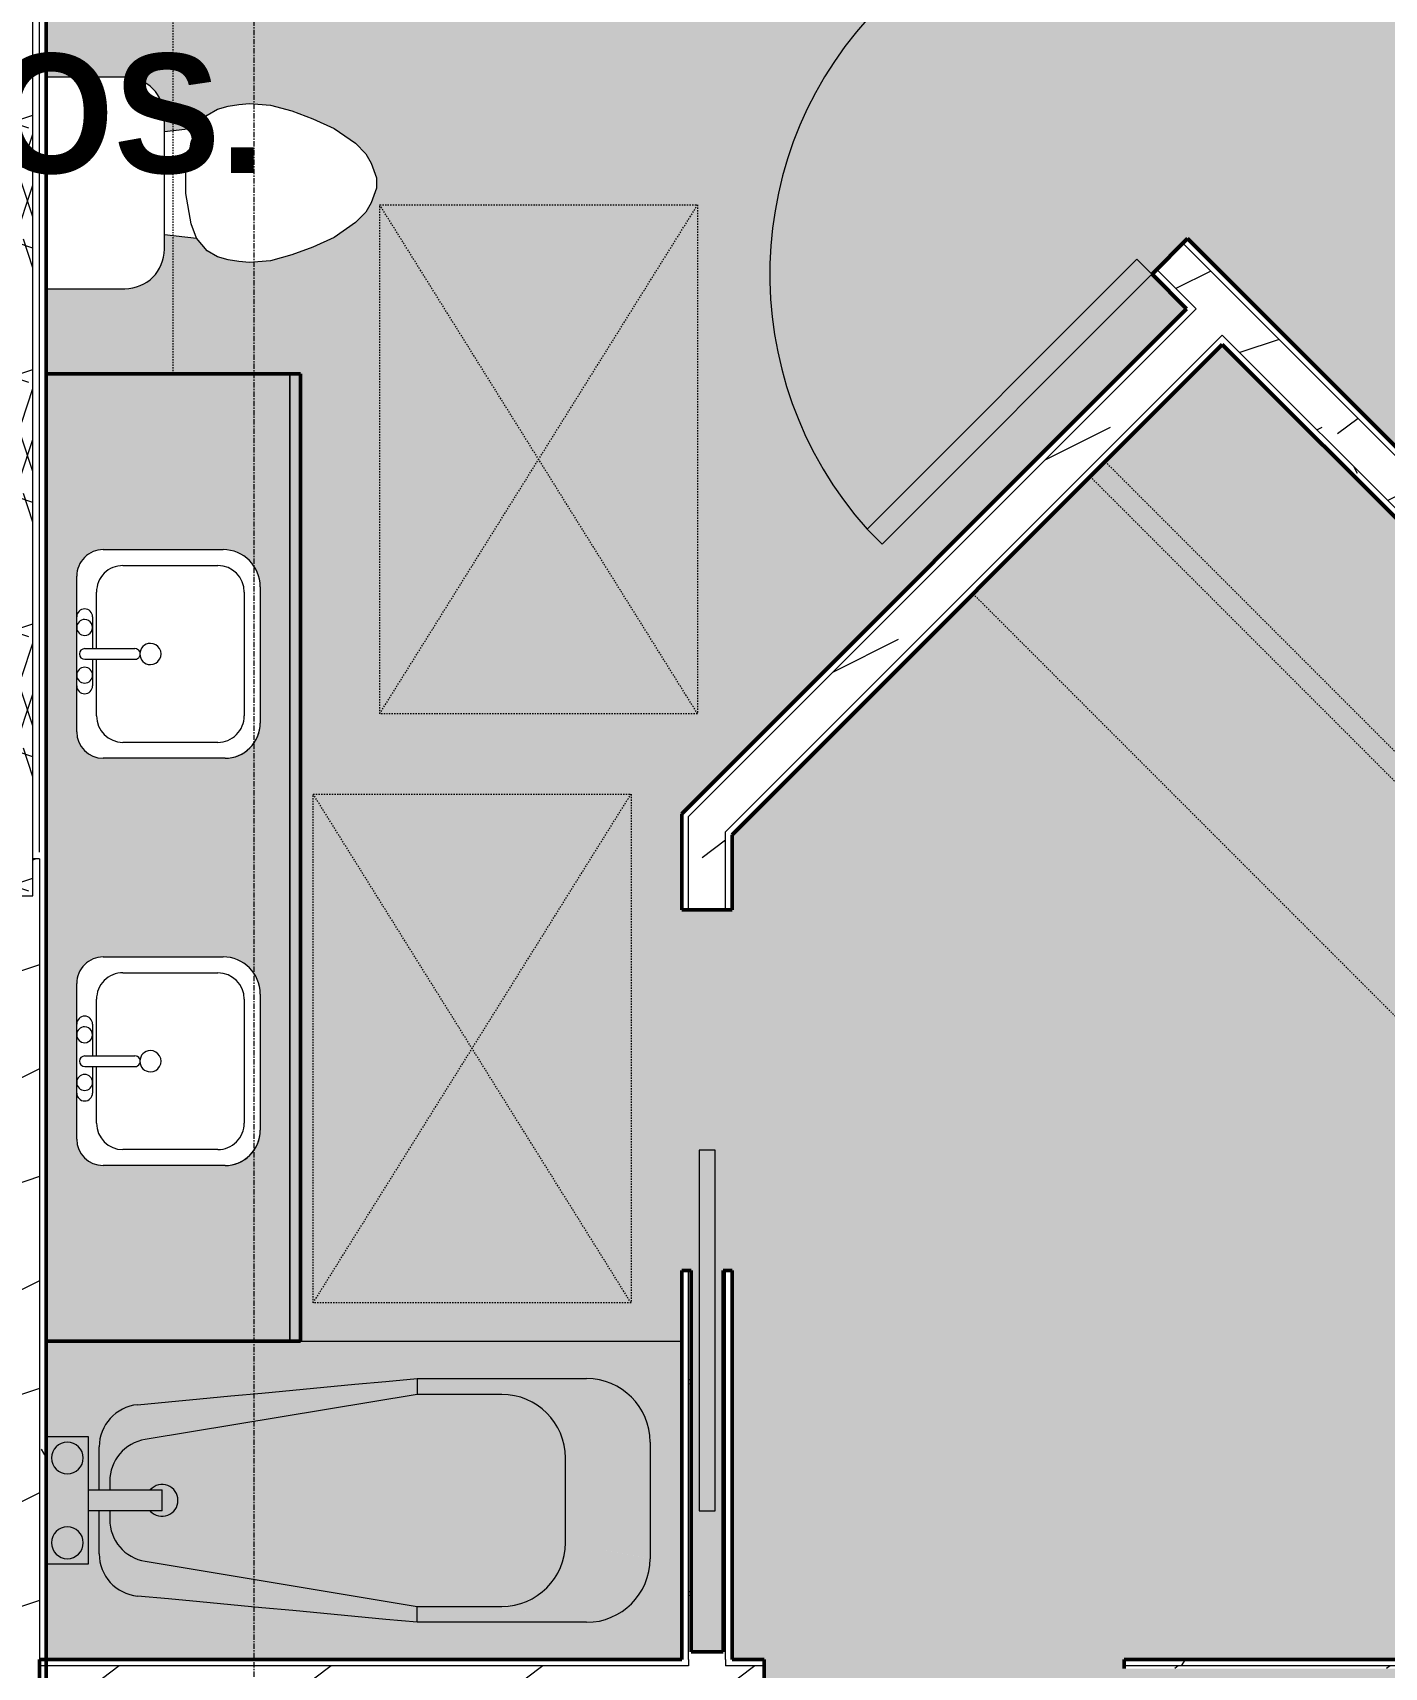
# Model space of a CAD drawing. Header units: inches. Extents: x -4294 to -464, y 9706 to 12475.
# Drawn here: x -2521.2 to -2393.7, y 10173.1 to 10327.3 of the extents above; entities that cross this region are included whole.
import ezdxf

# ---------------------------------------------------------------- set-up
doc = ezdxf.new("R2010")
doc.units = ezdxf.units.IN
doc.header["$MEASUREMENT"] = 0
doc.linetypes.add('Dash', pattern=[0.25, 0.125, -0.125])
doc.linetypes.add('Grid Line 1_2_', pattern=[0.875, 0.5, -0.125, 0.125, -0.125])
for name, color, linetype, lineweight in [('0-1', 7, 'Continuous', 5), ('0-2', 7, 'Continuous', 9), ('A-AREA-IDEN', 2, 'Continuous', 9), ('A-AREA-PATT-4', 141, 'Continuous', 9), ('A-DOOR-1', 7, 'Continuous', 9), ('A-DOOR-2', 170, 'Continuous', 20), ('A-GENM-HDLN-1', 7, 'Dash', 9), ('A-WALL', 113, 'Continuous', 13), ('A-WALL-12', 113, 'Continuous', 50), ('A-WALL-4', 250, 'Continuous', 50), ('A-WALL-5', 130, 'Continuous', 13), ('A-WALL-PATT-1', 7, 'Continuous', 9), ('A-WALL-PATT-2', 8, 'Continuous', 9), ('A-WALL-PATT-5', 111, 'Continuous', 9), ('I-WALL-2', 2, 'Continuous', 50), ('P-SANR-FIXT-1', 53, 'Continuous', 9), ('P-SANR-FIXT-2', 7, 'Continuous', 9), ('Q-CASE-1', 53, 'Continuous', 9), ('Q-CASE-2', 250, 'Continuous', 50), ('Q-CASE-3', 7, 'Continuous', 9), ('Q-CASE-HDLN-1', 7, 'Dash', 9), ('S-GRID-1', 1, 'Grid Line 1_2_', 9)]:
    doc.layers.add(name, color=color, linetype=linetype, lineweight=lineweight)
doc.styles.add('Century Gothic_B', font='GOTHICB.TTF', dxfattribs={"height": 11.25})
pattern_1 = [(0, (0, 0), (38.4, 9.6), [1.584, -27.216, 1.584, -27.216, -153.6]), (0, (0, 0), (38.4, 9.6), [-57.6, 1.584, -56.016, 1.584, -27.216, -67.2]), (0, (0, 0), (38.4, 9.6), [-144, 1.584, -17.616, 1.584, -46.416]), (120, (14.4, 4.8), (-27.513844, 28.4553755), [1.584, -27.216, 1.584, -27.216, -153.6]), (120, (14.4, 4.8), (-27.513844, 28.4553755), [-57.6, 1.584, -56.016, 1.584, -27.216, -67.2]), (120, (14.4, 4.8), (-27.513844, 28.4553755), [-144, 1.584, -17.616, 1.584, -46.416]), (240, (19.2, 24), (-10.886156, -38.0553755), [1.584, -27.216, 1.584, -27.216, -153.6]), (240, (19.2, 24), (-10.886156, -38.0553755), [-57.6, 1.584, -56.016, 1.584, -27.216, -67.2]), (240, (19.2, 24), (-10.886156, -38.0553755), [-144, 1.584, -17.616, 1.584, -46.416])]
pattern_2 = [(216.87, (7.997, 19.992), (59.9755286, 39.9843071), [9.996, -89.964]), (206.565, (19.992, 13.994), (-19.991807, -19.992219), [22.352, -22.352]), (198.435, (19.992, 3.998), (-39.983821, -19.991955), [12.644, -50.576])]

# ---------------------------------------------------------------- blocks, each defined once
blk = doc.blocks.new('Pocket_Door_2385 - 34_ x 80_-1722045-FLOOR PLAN - 2ND FLOOR')
at = {"layer": 'A-DOOR-2'}
for p, q in [((-39.67, 0.75), (-39.67, -0.75)), ((-5.67, 0.75), (-39.67, 0.75)), ((-5.67, -0.75), (-5.67, 0.75)), ((-39.67, -0.75), (-5.67, -0.75))]:
    blk.add_line(p, q, dxfattribs=at)
blk = doc.blocks.new('Bath Tub - Maestro - 60_x30_-V45-FLOOR PLAN - 2ND FLOOR')
at = {"layer": 'P-SANR-FIXT-1'}
for points in [[(52.72, 0), (60, 0), (60, 30), (0, 30), (0, 21), (4, 21), (4, 16), (5, 16), (5.05, 20.7), (5.21, 21.33), (5.48, 21.94), (5.83, 22.49), (6.27, 22.97), (6.79, 23.38), (7.36, 23.69), (7.98, 23.91), (8.63, 24.03), (35, 26.5), (51, 26.5), (52.72, 26.23), (54, 25.7), (55.24, 24.74), (56.2, 23.5), (56.8, 22.05), (57, 20.5), (56.95, 8.98), (56.91, 8.46), (56.64, 7.45), (56.2, 6.5), (55.6, 5.64), (54.86, 4.9), (54, 4.3), (53.05, 3.86), (52.04, 3.59), (51, 3.5), (35, 3.5), (7.98, 6.09), (7.36, 6.31), (6.79, 6.62), (6.27, 7.03), (5.83, 7.51), (5.48, 8.06), (5.14, 8.98), (5.05, 9.3), (5, 9.96), (5, 14), (4, 13.96), (4, 9), (0, 8.98), (0, 0), (38.94, 0)], [(9.35, 20.74), (35, 25), (35, 26.5), (8.63, 24.03), (9.17, 21.56)], [(35, 25), (43, 25), (51, 26.5), (35, 26.5), (35, 25.46)], [(49, 19), (57, 20.5), (56.8, 22.05), (56.2, 23.5), (55.24, 24.74), (54, 25.7), (52.55, 26.3), (51, 26.5), (43, 25), (44.55, 24.8), (46, 24.2), (47.24, 23.24), (48.2, 22), (48.8, 20.5), (48.95, 19.36)], [(43, 5), (44.55, 5.2), (46.03, 5.83), (47.28, 6.81), (48.2, 8), (48.8, 9.5), (49, 11), (48.95, 19.36), (48.8, 20.55), (48.16, 22.05), (47.24, 23.24), (46, 24.2), (44.55, 24.8), (43, 25), (34.79, 24.97), (9.06, 20.64), (8.03, 20.28), (6.93, 19.36), (6.24, 18.17), (6, 16.8), (6, 16), (10.94, 16), (10.94, 14), (6, 14), (6, 13.2), (6.24, 11.83), (6.98, 10.59), (8.03, 9.72), (9.35, 9.26), (35, 5), (38.94, 5)], [(6, 16.8), (6.24, 18.17), (6.98, 19.41), (8.03, 20.28), (9.35, 20.74), (8.63, 24.03), (7.98, 23.91), (7.35, 23.69), (6.74, 23.34), (6.27, 22.97), (5.72, 22.32), (5.48, 21.94), (5.21, 21.33), (5.05, 20.7), (5, 20.04), (5.92, 17.06)], [(57, 9.5), (57, 20.5), (49, 19), (49, 11), (56.91, 9.52)], [(9.35, 14), (10.94, 14), (10.94, 16), (4, 16), (4, 14), (7.24, 14)], [(8.63, 5.97), (9.35, 9.26), (8.03, 9.72), (6.95, 10.62), (6.24, 11.83), (6, 13.2), (5, 9.96), (5.14, 8.98), (5.24, 8.6), (5.48, 8.06), (5.87, 7.47), (6.33, 6.98), (6.79, 6.62), (7.36, 6.31), (8, 6.08)], [(51, 3.5), (52.04, 3.59), (53.05, 3.86), (54, 4.3), (54.86, 4.9), (55.72, 5.83), (56.2, 6.5), (56.64, 7.45), (56.93, 8.66), (57, 9.5), (49, 11), (48.8, 9.45), (48.12, 7.9), (47.24, 6.76), (46, 5.8), (44.55, 5.2), (43.07, 4.99), (50.51, 3.59)], [(35, 3.5), (35, 5), (9.35, 9.26), (8.63, 5.97), (32.07, 3.77)], [(47.24, 3.5), (51, 3.5), (43, 5), (35, 5), (35, 3.5), (47, 3.5)]]:
    blk.add_hatch(color=256, dxfattribs=at).paths.add_polyline_path(points, flags=0)
h = blk.add_hatch(color=256, dxfattribs=at)
h.paths.add_polyline_path([(1.61, 9), (4, 9), (4, 21), (0, 21), (0, 9), (0.94, 9)], flags=0)
h.paths.add_polyline_path([(2, 9.5), (1.61, 9.55), (1.25, 9.7), (0.94, 9.94), (0.7, 10.25), (0.55, 10.61), (0.5, 11), (0.55, 11.39), (0.7, 11.75), (0.94, 12.06), (1.25, 12.3), (1.61, 12.45), (2, 12.5), (2.39, 12.45), (2.75, 12.3), (3.06, 12.06), (3.33, 11.67), (3.45, 11.39), (3.5, 11), (3.45, 10.61), (3.3, 10.25), (3.06, 9.94), (2.75, 9.7), (2.39, 9.55)], flags=0)
h.paths.add_polyline_path([(2, 17.5), (1.61, 17.55), (1.25, 17.7), (0.94, 17.94), (0.7, 18.25), (0.55, 18.61), (0.5, 19), (0.55, 19.39), (0.7, 19.75), (0.94, 20.06), (1.25, 20.3), (1.61, 20.45), (2, 20.5), (2.39, 20.45), (2.75, 20.3), (3.06, 20.06), (3.3, 19.75), (3.45, 19.36), (3.5, 19), (3.45, 18.61), (3.3, 18.25), (3.02, 17.91), (2.75, 17.7), (2.39, 17.55)], flags=0)
h = blk.add_hatch(color=256, dxfattribs=at)
h.paths.add_polyline_path([(2, 9.5), (2.39, 9.55), (2.75, 9.7), (3.06, 9.94), (3.3, 10.25), (3.45, 10.61), (3.5, 11), (3.45, 11.39), (3.3, 11.75), (3.06, 12.06), (2.75, 12.3), (2.39, 12.45), (2, 12.5), (1.61, 12.45), (1.25, 12.3), (0.94, 12.06), (0.7, 11.75), (0.55, 11.39), (0.5, 11), (0.55, 10.61), (0.7, 10.25), (0.94, 9.94), (1.25, 9.7), (1.61, 9.55)], flags=0)
h.paths.add_polyline_path([(2, 17.5), (2.39, 17.55), (2.75, 17.7), (3.06, 17.94), (3.33, 18.33), (3.45, 18.61), (3.5, 19), (3.45, 19.39), (3.3, 19.75), (3.06, 20.06), (2.75, 20.3), (2.38, 20.45), (2, 20.5), (1.61, 20.45), (1.25, 20.3), (0.94, 20.06), (0.7, 19.75), (0.55, 19.36), (0.5, 19), (0.55, 18.61), (0.7, 18.25), (0.94, 17.94), (1.25, 17.7), (1.61, 17.55)], flags=0)
h = blk.add_hatch(color=256, dxfattribs=at)
h.paths.add_polyline_path([(5, 9.96), (6, 13.2), (6, 14), (5, 14), (5, 10.39)], flags=0)
h.paths.add_polyline_path([(5.59, 16), (6, 16), (6, 16.8), (5, 20.04), (5.05, 16), (5.54, 16)], flags=0)
at = {"layer": 'P-SANR-FIXT-2'}
for p, q in [((60, 30), (24, 30)), ((35, 26.5), (51, 26.5)), ((35, 26.5), (35, 25)), ((35, 25), (9.35, 20.74)), ((43, 25), (35, 25)), ((4, 21), (0, 21)), ((4, 16), (4, 21)), ((57, 20.5), (57, 9.5)), ((5, 16), (5, 20.04)), ((49, 11), (49, 19)), ((4, 14), (4, 16)), ((4, 16), (10.94, 16)), ((6, 16.8), (6, 16)), ((10.94, 14), (10.94, 16)), ((4, 9), (4, 14)), ((10.94, 14), (4, 14)), ((5, 9.96), (5, 14)), ((6, 14), (6, 13.2)), ((9.35, 9.26), (35, 5)), ((0, 9), (4, 9)), ((35, 3.5), (35, 5)), ((35, 5), (43, 5)), ((51, 3.5), (35, 3.5))]:
    blk.add_line(p, q, dxfattribs=at)
at = {"layer": 'P-SANR-FIXT-2', "flags": 128}
for points in [[(8.63, 24.03), (11.56, 24.3), (14.49, 24.58), (17.42, 24.85), (20.35, 25.13), (23.28, 25.4), (26.21, 25.68), (29.14, 25.95), (32.07, 26.23), (35, 26.5)], [(35, 3.5), (32.07, 3.77), (29.14, 4.05), (26.21, 4.32), (23.28, 4.6), (20.35, 4.87), (17.42, 5.15), (14.49, 5.42), (11.56, 5.7), (8.63, 5.97)]]:
    blk.add_lwpolyline(points, dxfattribs=at)
at = {"layer": 'P-SANR-FIXT-2'}
for centre, radius, start, end in [((51, 20.5), 6, 360, 90), ((43, 19), 6, 360, 90), ((9, 20.04), 4, 95.3558, 180), ((2, 19), 1.5, 360, 180), ((10, 16.8), 4, 99.4223, 180), ((2, 19), 1.5, 180, 360), ((10.94, 15), 1.5, 360, 137.9289), ((10.94, 15), 1.5, 222.0711, 360), ((2, 11), 1.5, 360, 180), ((10, 13.2), 4, 180, 260.5777), ((2, 11), 1.5, 180, 360), ((43, 11), 6, 270, 0), ((9, 9.96), 4, 180, 264.6442), ((51, 9.5), 6, 270, 360)]:
    blk.add_arc(centre, radius, start, end, dxfattribs=at)
blk = doc.blocks.new('Toilet-Domestic-3D - Toilet-Domestic-3D-1372870-FLOOR PLAN - 2ND FLOOR')
at = {"layer": 'P-SANR-FIXT-2'}
for p, q in [((-3.74, 10), (-2.74, 11)), ((-2.74, 11), (-1.87, 11.5)), ((-1.87, 11.5), (-0.5, 12)), ((-0.5, 12), (0.5, 12)), ((0.5, 12), (1.87, 11.5)), ((1.87, 11.5), (2.74, 11)), ((2.74, 11), (3.74, 10)), ((-5.13, 8), (-3.74, 10)), ((3.74, 10), (5.13, 8)), ((-6.06, 6), (-5.13, 8)), ((5.13, 8), (6.06, 6)), ((-6.79, 4), (-6.06, 6)), ((6.06, 6), (6.79, 4)), ((-7.33, 1.99), (-6.79, 4)), ((6.79, 4), (7.33, 1.99)), ((-7.5, 0), (-7.33, 1.99)), ((7.33, 1.99), (7.5, 0)), ((-7.41, -1), (-7.5, 0)), ((-7.24, -2), (-7.41, -1)), ((7.41, -1), (7.24, -2)), ((7.5, 0), (7.41, -1)), ((-6.97, -3), (-7.24, -2)), ((-6.4, -4), (-6.97, -3)), ((6.97, -3), (6.4, -4)), ((7.24, -2), (6.97, -3)), ((-5.21, -5), (-6.4, -4)), ((6.4, -4), (5.21, -5)), ((-3.84, -5.5), (-5.21, -5)), ((-4.86, -8.02), (-5.21, -5)), ((-1, -6), (-3.84, -5.5)), ((1, -6), (-1, -6)), ((3.84, -5.5), (1, -6)), ((5.21, -5), (3.84, -5.5)), ((4.86, -8.02), (5.21, -5)), ((6.25, -8.02), (-6.25, -8.02)), ((-9.98, -11.75), (-9.98, -19.18)), ((9.98, -19.18), (9.98, -11.75))]:
    blk.add_line(p, q, dxfattribs=at)
for centre, start, end in [((-6.25, -11.75), 90, 180), ((6.25, -11.75), 0, 90)]:
    blk.add_arc(centre, 3.73, start, end, dxfattribs=at)
blk = doc.blocks.new('OD_CW_Upper Cabinet - OD_CW_Upper Cabinet-1867009-FLOOR PLAN - 2ND FLOOR')
at = {"layer": 'Q-CASE-HDLN-1'}
for p, q in [((34.74, 24), (0.74, 24)), ((0.74, 24), (0.74, 12)), ((34.74, 12), (34.74, 24)), ((0.74, 12), (34.74, 12))]:
    blk.add_line(p, q, dxfattribs=at)
blk = doc.blocks.new('OD_CW_Base Cabinet - OD_CW_Base Cabinet-1953906-FLOOR PLAN - 2ND FLOOR')
at = {"layer": 'Q-CASE-1'}
h = blk.add_hatch(color=256, dxfattribs=at)
h.paths.add_polyline_path([(0.74, 1), (92.01, 1), (92.01, 24), (0.74, 24)], flags=0)
h.paths.add_polyline_path([(17.32, 7.12), (17.32, 18.62), (17.4, 19.27), (17.65, 19.87), (18.05, 20.39), (18.57, 20.79), (19.17, 21.04), (19.82, 21.12), (34.5, 21.12), (35.15, 21.04), (35.75, 20.79), (36.27, 20.39), (36.67, 19.87), (36.92, 19.27), (37, 18.62), (37, 7.3), (36.89, 6.4), (36.54, 5.55), (35.98, 4.83), (35.25, 4.27), (34.41, 3.92), (33.5, 3.8), (20.64, 3.8), (19.78, 3.92), (18.98, 4.25), (18.29, 4.77), (17.76, 5.46), (17.43, 6.26)], flags=0)
h.paths.add_polyline_path([(55.74, 7.97), (55.74, 18.62), (55.83, 19.27), (56.08, 19.87), (56.48, 20.39), (56.99, 20.79), (57.6, 21.04), (58.24, 21.12), (72.93, 21.12), (73.58, 21.04), (74.18, 20.79), (74.7, 20.39), (75.09, 19.87), (75.34, 19.27), (75.43, 18.62), (75.43, 7.3), (75.31, 6.4), (74.96, 5.55), (74.4, 4.83), (73.68, 4.27), (72.84, 3.92), (71.93, 3.8), (59.06, 3.8), (58.21, 3.92), (57.4, 4.25), (56.72, 4.77), (56.19, 5.46), (55.86, 6.26), (55.74, 7.12)], flags=0)
blk.add_hatch(color=256, dxfattribs=at).paths.add_polyline_path([(0.74, 0.25), (0.74, 0), (92.01, 0), (92.01, 1), (0.74, 1), (0.74, 0.72)], flags=0)
at = {"layer": 'Q-CASE-2'}
for p, q in [((0.74, 24), (0.74, 0)), ((92.01, 0), (92.01, 24)), ((0.74, 0), (92.01, 0))]:
    blk.add_line(p, q, dxfattribs=at)
at = {"layer": 'Q-CASE-3'}
for p, q in [((0.74, 1), (0.74, 24)), ((92.01, 24), (92.01, 1)), ((0.74, 0), (0.74, 1)), ((0.74, 1), (92.01, 1)), ((92.01, 1), (0.74, 1)), ((92.01, 0), (0.74, 0)), ((92.01, 1), (92.01, 0))]:
    blk.add_line(p, q, dxfattribs=at)
blk = doc.blocks.new('ADA Clearances - 30_x48_-1721104-FLOOR PLAN - 2ND FLOOR')
at = {"layer": 'A-GENM-HDLN-1'}
for p, q in [((15, 24), (-15, -24)), ((-15, 24), (15, -24)), ((-15, -24), (-15, 24)), ((-15, 24), (15, 24)), ((15, 24), (15, -24)), ((15, -24), (-15, -24))]:
    blk.add_line(p, q, dxfattribs=at)
blk = doc.blocks.new('M_Sink Vanity-Square - 500 x 440mm-1372835-FLOOR PLAN - 2ND FLOOR')
at = {"layer": 'P-SANR-FIXT-2'}
for p, q in [((-5.72, 10.23), (7.14, 10.23)), ((-5.72, 10.23), (7.14, 10.23)), ((-5.22, 8.73), (6.46, 8.73)), ((-9.22, -4.59), (-9.22, 6.73)), ((-9.22, -4.59), (-9.22, 6.73)), ((-7.72, -2.72), (-7.72, 6.23)), ((8.96, 6.23), (8.96, -2.72)), ((10.46, 6.91), (10.46, -4.59)), ((10.46, 6.91), (10.46, -4.59)), ((0.12, -6.33), (0.12, -1.59)), ((1.12, -6.33), (1.12, -1.59)), ((0.12, -5.22), (-5.22, -5.22)), ((-2.88, -5.59), (0.12, -5.59)), ((6.46, -5.22), (1.12, -5.22)), ((1.12, -5.59), (3.62, -5.59)), ((7.96, -7.09), (-6.72, -7.09)), ((7.96, -7.09), (-6.72, -7.09)), ((3.62, -7.09), (-2.88, -7.09))]:
    blk.add_line(p, q, dxfattribs=at)
for centre, radius, start, end in [((-5.72, 6.73), 3.5, 90, 180), ((-5.72, 6.73), 3.5, 90, 180), ((7.14, 6.91), 3.32, 0, 90), ((7.14, 6.91), 3.32, 360, 90), ((-5.22, 6.23), 2.5, 90, 180), ((6.46, 6.23), 2.5, 360, 90), ((0.62, -0.13), 1, 360, 180), ((0.62, -0.13), 1, 180, 0), ((0.62, -1.59), 0.5, 360, 180), ((-5.22, -2.72), 2.5, 180, 270), ((6.46, -2.72), 2.5, 270, 360), ((-6.72, -4.59), 2.5, 180, 270), ((-6.72, -4.59), 2.5, 180, 270), ((7.96, -4.59), 2.5, 270, 0), ((7.96, -4.59), 2.5, 270, 0), ((-2.88, -6.34), 0.75, 90, 270), ((-1.88, -6.34), 0.75, 360, 180), ((2.62, -6.34), 0.75, 0, 180), ((3.62, -6.34), 0.75, 270, 90), ((-1.88, -6.34), 0.75, 180, 0), ((0.62, -6.33), 0.5, 180, 0), ((2.62, -6.34), 0.75, 180, 0)]:
    blk.add_arc(centre, radius, start, end, dxfattribs=at)
blk = doc.blocks.new('Single-Flush - 36_ x 84_-1372824-FLOOR PLAN - 2ND FLOOR')
at = {"layer": 'A-DOOR-1'}
blk.add_arc((18, -2.38), 36.07, 180, 266.8211, dxfattribs=at)
at = {"layer": 'A-DOOR-2'}
for p, q in [((16, -2.38), (16, -38.39)), ((18, -2.38), (16, -2.38)), ((18, -2.38), (18, -38.39)), ((18, -38.39), (16, -38.39))]:
    blk.add_line(p, q, dxfattribs=at)
blk = doc.blocks.new('OD_CW_Closet - OD_CW_Closet-2068594-FLOOR PLAN - 2ND FLOOR')
at = {"layer": 'Q-CASE-HDLN-1'}
for p, q in [((80.94, 24), (0.74, 24)), ((0.74, 24), (0.74, -9.27)), ((80.94, -9.27), (80.94, 24)), ((0.74, 8.37), (80.94, 8.37)), ((0.74, 6.37), (80.94, 6.37)), ((0.74, -9.27), (80.94, -9.27))]:
    blk.add_line(p, q, dxfattribs=at)
blk = doc.blocks.new('CTR - 1st Phase - Unit Layouts_rvt-1-FLOOR PLAN - 2ND FLOOR')
at = {"layer": 'A-WALL-PATT-1'}
h = blk.add_hatch(dxfattribs=at)
h.set_pattern_fill('FP_1', color=256, style=0, pattern_type=2)
h.set_pattern_definition(pattern_1)
h.paths.add_polyline_path([(-2292.32, 10187.08), (-2292.32, 10187.96), (-2296.96, 10192.6), (-2297.4, 10192.16), (-2292.95, 10187.7)], flags=0)
h.paths.add_polyline_path([(-2341.24, 10236), (-2340.8, 10236.44), (-2412.22, 10307.86), (-2412.66, 10307.41), (-2341.68, 10236.44)], flags=0)
h.paths.add_polyline_path([(-2438.12, 10332.87), (-2437.67, 10333.31), (-2477.53, 10373.16), (-2477.61, 10373.08), (-2477.79, 10373.25), (-2478.15, 10372.9), (-2440.59, 10335.34)], flags=0)
h = blk.add_hatch(dxfattribs=at)
h.set_pattern_fill('FP_1', color=256, style=0, pattern_type=2)
h.set_pattern_definition(pattern_1)
h.paths.add_polyline_path([(-2296.45, 10185.37), (-2296.45, 10186.25), (-2299.88, 10189.68), (-2300.32, 10189.24), (-2297.07, 10185.99)], flags=0)
h.paths.add_polyline_path([(-2344.16, 10233.08), (-2343.72, 10233.52), (-2348.17, 10237.98), (-2348.17, 10237.09), (-2344.6, 10233.52)], flags=0)
h.paths.add_polyline_path([(-2351.67, 10240.59), (-2351.67, 10241.48), (-2408.95, 10298.75), (-2409.39, 10298.31), (-2352.3, 10241.22)], flags=0)
h.paths.add_polyline_path([(-2411.86, 10300.78), (-2411.42, 10301.23), (-2415.13, 10304.94), (-2415.58, 10304.5), (-2412.22, 10301.14)], flags=0)
h.paths.add_polyline_path([(-2441.03, 10329.95), (-2440.59, 10330.39), (-2480.62, 10370.42), (-2481.06, 10369.98), (-2441.47, 10330.39)], flags=0)
h = blk.add_hatch(dxfattribs=at)
h.set_pattern_fill('FP_1', color=256, style=0, pattern_type=2)
h.set_pattern_definition(pattern_1)
h.paths.add_polyline_path([(-2308.64, 10173.2), (-2297.07, 10173.2), (-2297.07, 10173.82), (-2348.17, 10173.82), (-2348.17, 10173.2), (-2319.58, 10173.2)], flags=0)
h.paths.add_polyline_path([(-2403.32, 10173.2), (-2351.67, 10173.2), (-2351.67, 10173.82), (-2418.2, 10173.82), (-2418.2, 10173.2), (-2403.95, 10173.2)], flags=0)
h.paths.add_polyline_path([(-2471.19, 10173.2), (-2459.32, 10173.2), (-2459.32, 10173.82), (-2519.95, 10173.82), (-2519.95, 10173.2), (-2484.97, 10173.2)], flags=0)
h.paths.add_polyline_path([(-2455.82, 10173.2), (-2452.2, 10173.2), (-2452.2, 10173.82), (-2455.82, 10173.82)], flags=0)
at = {"layer": 'A-WALL-PATT-2'}
h = blk.add_hatch(dxfattribs=at)
h.set_pattern_fill('FP_2', color=256, style=0, pattern_type=2)
h.set_pattern_definition(pattern_2)
h.paths.add_polyline_path([(-2292.95, 10182.75), (-2292.95, 10187.7), (-2297.4, 10192.16), (-2299.88, 10189.68), (-2293.84, 10183.65)], flags=0)
h.paths.add_polyline_path([(-2343.72, 10233.52), (-2341.24, 10236), (-2412.66, 10307.41), (-2415.13, 10304.94), (-2344.16, 10233.96)], flags=0)
h.paths.add_polyline_path([(-2440.59, 10330.39), (-2438.12, 10332.87), (-2478.15, 10372.9), (-2480.62, 10370.42), (-2449.51, 10339.31)], flags=0)
h = blk.add_hatch(dxfattribs=at)
h.set_pattern_fill('FP_2', color=256, style=0, pattern_type=2)
h.set_pattern_definition(pattern_2)
h.paths.add_polyline_path([(-2459.32, 10248.38), (-2408.95, 10298.75), (-2411.42, 10301.23), (-2459.32, 10253.33), (-2459.32, 10250.99)], flags=0)
h = blk.add_hatch(dxfattribs=at)
h.set_pattern_fill('FP_2', color=256, style=0, pattern_type=2)
h.set_pattern_definition(pattern_2)
h.paths.add_polyline_path([(-2457.4, 10173.2), (-2455.82, 10173.2), (-2455.82, 10210.52), (-2456.07, 10210.52), (-2456.07, 10174.52), (-2459.07, 10174.52), (-2459.07, 10210.52), (-2459.32, 10210.52), (-2459.32, 10173.2)], flags=0)
h.paths.add_polyline_path([(-2455.82, 10244.52), (-2455.82, 10251.88), (-2459.32, 10248.38), (-2459.32, 10244.52), (-2457.4, 10244.52)], flags=0)
h = blk.add_hatch(dxfattribs=at)
h.set_pattern_fill('FP_2', color=256, style=0, pattern_type=2)
h.set_pattern_definition(pattern_2)
h.paths.add_polyline_path([(-2344.7, 10169.7), (-2296.45, 10169.7), (-2296.45, 10173.2), (-2418.2, 10173.2), (-2418.2, 10172.95), (-2382.2, 10172.95), (-2382.2, 10169.95), (-2418.2, 10169.95), (-2418.2, 10169.7), (-2347.15, 10169.7)], flags=0)
h.paths.add_polyline_path([(-2484.97, 10169.7), (-2452.2, 10169.7), (-2452.2, 10173.2), (-2520.57, 10173.2), (-2520.57, 10169.7), (-2498.75, 10169.7)], flags=0)
at = {"layer": 'A-WALL-4'}
for p, q in [((-2412.22, 10307.86), (-2415.58, 10304.5)), ((-2342.04, 10237.68), (-2412.22, 10307.86)), ((-2415.58, 10304.5), (-2412.31, 10301.23)), ((-2412.31, 10301.23), (-2459.95, 10253.58)), ((-2455.2, 10251.62), (-2408.95, 10297.87)), ((-2408.95, 10297.87), (-2352.3, 10241.22)), ((-2459.95, 10253.58), (-2459.95, 10252.7)), ((-2459.95, 10252.7), (-2459.95, 10246.87)), ((-2455.2, 10244.52), (-2455.2, 10251.62)), ((-2459.95, 10246.87), (-2459.95, 10244.52)), ((-2459.95, 10244.52), (-2455.2, 10244.52)), ((-2459.95, 10210.52), (-2459.95, 10173.82)), ((-2459.07, 10210.52), (-2459.95, 10210.52)), ((-2459.07, 10174.52), (-2459.07, 10210.52)), ((-2455.2, 10210.52), (-2456.07, 10210.52)), ((-2456.07, 10210.52), (-2456.07, 10174.52)), ((-2455.2, 10173.82), (-2455.2, 10210.52)), ((-2456.07, 10174.52), (-2459.07, 10174.52)), ((-2459.95, 10173.82), (-2520.57, 10173.82)), ((-2520.57, 10173.82), (-2520.57, 10169.07)), ((-2452.2, 10173.82), (-2455.2, 10173.82)), ((-2452.2, 10169.07), (-2452.2, 10173.82)), ((-2352.3, 10173.82), (-2418.2, 10173.82)), ((-2418.2, 10173.82), (-2418.2, 10172.95))]:
    blk.add_line(p, q, dxfattribs=at)
at = {"layer": 'A-WALL-5'}
for p, q in [((-2341.24, 10236), (-2412.66, 10307.41)), ((-2411.42, 10301.23), (-2415.13, 10304.94)), ((-2459.32, 10253.33), (-2411.86, 10300.78)), ((-2411.42, 10301.23), (-2411.86, 10300.78)), ((-2455.82, 10251.88), (-2409.39, 10298.31)), ((-2408.95, 10298.75), (-2409.39, 10298.31)), ((-2351.67, 10241.48), (-2408.95, 10298.75)), ((-2459.32, 10248.38), (-2459.32, 10253.33)), ((-2455.82, 10250.99), (-2455.82, 10251.88)), ((-2455.82, 10244.52), (-2455.82, 10250.99)), ((-2459.32, 10247.49), (-2459.32, 10248.38)), ((-2459.32, 10244.52), (-2459.32, 10247.49)), ((-2459.32, 10173.82), (-2459.32, 10210.52)), ((-2455.82, 10173.82), (-2455.82, 10210.52)), ((-2459.32, 10173.2), (-2520.57, 10173.2)), ((-2459.32, 10173.82), (-2459.32, 10173.2)), ((-2455.82, 10173.82), (-2455.82, 10173.2)), ((-2452.2, 10173.2), (-2455.82, 10173.2)), ((-2351.67, 10173.2), (-2418.2, 10173.2))]:
    blk.add_line(p, q, dxfattribs=at)
at = {"layer": '0-2'}
for name, p, rotation in [('OD_CW_Upper Cabinet - OD_CW_Upper Cabinet-1867009-FLOOR PLAN - 2ND FLOOR', (-2495.95, 10294.36), 89.99999999996867), ('Single-Flush - 36_ x 84_-1372824-FLOOR PLAN - 2ND FLOOR', (-2426.63, 10318.9), 314.9999999998772), ('Toilet-Domestic-3D - Toilet-Domestic-3D-1372870-FLOOR PLAN - 2ND FLOOR', (-2500.77, 10313.1), 269.9999999999595), ('ADA Clearances - 30_x48_-1721104-FLOOR PLAN - 2ND FLOOR', (-2473.47, 10287.03), 180), ('OD_CW_Closet - OD_CW_Closet-2068594-FLOOR PLAN - 2ND FLOOR', (-2426.44, 10281.42), 314.9999999999715), ('OD_CW_Base Cabinet - OD_CW_Base Cabinet-1953906-FLOOR PLAN - 2ND FLOOR', (-2495.95, 10203.09), 89.99999999996616), ('M_Sink Vanity-Square - 500 x 440mm-1372835-FLOOR PLAN - 2ND FLOOR', (-2509.98, 10269.29), 269.9999999999827), ('ADA Clearances - 30_x48_-1721104-FLOOR PLAN - 2ND FLOOR', (-2479.75, 10231.45), 180), ('M_Sink Vanity-Square - 500 x 440mm-1372835-FLOOR PLAN - 2ND FLOOR', (-2509.98, 10230.87), 269.9999999999827), ('Pocket_Door_2385 - 34_ x 80_-1722045-FLOOR PLAN - 2ND FLOOR', (-2457.57, 10227.52), 89.99999999997928)]:
    blk.add_blockref(name, p, dxfattribs=dict(at, rotation=rotation))
blk.add_blockref('Bath Tub - Maestro - 60_x30_-V45-FLOOR PLAN - 2ND FLOOR', (-2519.95, 10173.82), dxfattribs=at)
blk = doc.blocks.new('CTR - 1st Phase - Shell_rvt-1-FLOOR PLAN - 2ND FLOOR')
at = {"layer": 'S-GRID-1'}
blk.add_line((-2500.32, 9836.18), (-2500.32, 12413.74), dxfattribs=at)

msp = doc.modelspace()

# ---------------------------------------------------------------- hatches: boundary and pattern name
at = {"layer": 'A-AREA-PATT-4'}
h = msp.add_hatch(color=256, dxfattribs=at)
h.paths.add_polyline_path([(-2476.2006, 10374.4899), (-2474.9632, 10375.7274), (-2449.5073, 10350.2715), (-2450.7448, 10349.0341), (-2475.0515, 10373.3409)], flags=0)
h.paths.add_polyline_path([(-2514.0987, 9989.0644), (-2403.9487, 9989.0644), (-2403.9487, 10123.8144), (-2399.1987, 10123.8144), (-2399.1987, 9989.0644), (-2297.0737, 9989.0644), (-2297.0737, 10127.4489), (-2292.3237, 10127.4489), (-2292.3237, 9989.0644), (-2076.7987, 9989.0644), (-2076.7987, 10217.8239), (-2203.0257, 10217.8239), (-2203.0257, 10209.8239), (-2238.7757, 10209.8239), (-2238.7757, 10217.8239), (-2243.5257, 10217.8239), (-2243.5257, 10241.8239), (-2268.0509, 10241.8239), (-2309.7346, 10283.5076), (-2306.3759, 10286.8664), (-2304.4834, 10284.9739), (-2288.0746, 10284.9739), (-2288.0746, 10285.7239), (-2285.5746, 10285.7239), (-2285.5746, 10284.9739), (-2248.3246, 10284.9739), (-2248.3246, 10283.5989), (-2213.3246, 10283.5989), (-2213.3246, 10284.9739), (-2213.0746, 10284.9739), (-2213.0746, 10285.7239), (-2208.0746, 10285.7239), (-2208.0746, 10284.9739), (-2207.8246, 10284.9739), (-2207.8246, 10283.5989), (-2172.8246, 10283.5989), (-2172.8246, 10284.9739), (-2135.5746, 10284.9739), (-2135.5746, 10285.7239), (-2133.0746, 10285.7239), (-2133.0746, 10284.9739), (-2076.7987, 10284.9739), (-2076.7987, 10412.7894), (-2267.4966, 10412.7894), (-2267.4966, 10382.2428), (-2272.2466, 10382.2428), (-2272.2466, 10412.7894), (-2278.2703, 10412.7894), (-2278.2703, 10405.0632), (-2278.3973, 10404.0988), (-2278.7695, 10403.2001), (-2279.3617, 10402.4283), (-2280.1334, 10401.8362), (-2281.0321, 10401.4639), (-2282.0729, 10401.337), (-2283.3849, 10401.337), (-2283.0372, 10398.3132), (-2281.8454, 10397.3132), (-2281.2787, 10396.3132), (-2280.9209, 10394.8037), (-2280.8337, 10394.3094), (-2280.7466, 10393.3132), (-2280.9209, 10391.3208), (-2281.4588, 10389.3132), (-2282.1867, 10387.3132), (-2283.1194, 10385.3132), (-2284.5068, 10383.3132), (-2285.5068, 10382.3132), (-2286.3728, 10381.8132), (-2287.7466, 10381.3132), (-2288.7466, 10381.3132), (-2290.1203, 10381.8132), (-2290.9863, 10382.3132), (-2292.0172, 10383.3577), (-2293.4559, 10385.4894), (-2294.3064, 10387.3132), (-2295.0343, 10389.3132), (-2295.5722, 10391.3208), (-2295.7466, 10393.3132), (-2295.5722, 10394.8037), (-2295.4824, 10395.3132), (-2295.2144, 10396.3132), (-2294.6477, 10397.3132), (-2293.4559, 10398.3132), (-2293.1082, 10401.337), (-2294.4966, 10401.337), (-2295.461, 10401.4639), (-2296.3597, 10401.8362), (-2297.1314, 10402.4283), (-2297.7236, 10403.2001), (-2298.0958, 10404.0988), (-2298.2228, 10405.0632), (-2298.2228, 10412.7894), (-2306.2466, 10412.7894), (-2306.2466, 10388.7894), (-2358.8391, 10388.7894), (-2358.8391, 10351.5345), (-2364.9415, 10345.432), (-2338.0715, 10318.562), (-2311.0157, 10345.6178), (-2272.2466, 10345.6178), (-2272.2466, 10346.2428), (-2267.4966, 10346.2428), (-2267.4966, 10340.8678), (-2309.0482, 10340.8678), (-2334.7127, 10315.2032), (-2331.8317, 10312.3222), (-2335.1905, 10308.9635), (-2374.4656, 10348.2386), (-2374.9959, 10347.7083), (-2376.7637, 10349.476), (-2376.2334, 10350.0064), (-2402.5731, 10376.3461), (-2401.6008, 10377.3184), (-2426.3496, 10402.0671), (-2427.3218, 10401.0948), (-2427.4986, 10401.2716), (-2428.0289, 10400.7413), (-2429.7967, 10402.509), (-2429.2664, 10403.0394), (-2437.7517, 10411.5247), (-2448.6234, 10400.6529), (-2449.3305, 10401.36), (-2450.7448, 10399.9458), (-2452.1148, 10401.3158), (-2452.5567, 10400.8739), (-2452.6009, 10400.9181), (-2477.1729, 10376.3461), (-2477.1287, 10376.3019), (-2477.5706, 10375.86), (-2476.2006, 10374.4899), (-2477.5264, 10373.1641), (-2437.6738, 10333.3114), (-2441.0325, 10329.9527), (-2480.1781, 10369.0982), (-2489.8409, 10359.4355), (-2489.8409, 10356.0262), (-2494.5909, 10356.0262), (-2494.5909, 10357.8244), (-2512.9059, 10376.1394), (-2519.9487, 10376.1394), (-2519.9487, 10333.8473), (-2494.5909, 10333.8473), (-2494.5909, 10336.0262), (-2489.8409, 10336.0262), (-2489.8409, 10329.0973), (-2519.9487, 10329.0973), (-2519.9487, 10323.0735), (-2512.5225, 10323.0735), (-2511.5581, 10322.9465), (-2510.6594, 10322.5743), (-2509.8877, 10321.9821), (-2509.2955, 10321.2104), (-2508.9233, 10320.3117), (-2508.7963, 10319.271), (-2508.7963, 10317.9589), (-2505.7725, 10318.3067), (-2504.6754, 10319.5535), (-2503.7549, 10320.0699), (-2502.263, 10320.423), (-2501.7687, 10320.5101), (-2500.7725, 10320.5973), (-2498.7801, 10320.423), (-2496.4059, 10319.7516), (-2494.7725, 10319.1571), (-2492.7725, 10318.2245), (-2490.7725, 10316.837), (-2489.7344, 10315.771), (-2489.2725, 10314.971), (-2488.7725, 10313.5973), (-2488.7725, 10312.5973), (-2489.2725, 10311.2235), (-2489.7725, 10310.3575), (-2490.7725, 10309.3575), (-2493.0214, 10307.854), (-2494.7725, 10307.0375), (-2496.9487, 10306.2623), (-2498.7801, 10305.7716), (-2500.7725, 10305.5973), (-2502.263, 10305.7716), (-2502.7725, 10305.8614), (-2503.7725, 10306.1294), (-2504.7725, 10306.6961), (-2505.7725, 10307.8879), (-2508.7963, 10308.206), (-2508.7963, 10306.8473), (-2508.9233, 10305.8829), (-2509.2955, 10304.9842), (-2509.8877, 10304.2124), (-2510.6594, 10303.6203), (-2511.5581, 10303.248), (-2512.5328, 10303.1211), (-2519.9487, 10303.1211), (-2519.9487, 10295.0973), (-2495.9487, 10295.0973), (-2495.9487, 10203.8239), (-2459.9487, 10203.8239), (-2459.9487, 10210.516), (-2459.0737, 10210.516), (-2459.0737, 10174.516), (-2456.0737, 10174.516), (-2456.0737, 10210.516), (-2455.1987, 10210.516), (-2455.1987, 10173.8239), (-2452.1987, 10173.8239), (-2452.1987, 10169.0739), (-2519.9487, 10169.0739), (-2519.9487, 10133.7894), (-2439.9487, 10133.7894), (-2439.9487, 10055.7894), (-2519.9487, 10055.7894), (-2519.9487, 10022.3144), (-2519.0511, 10021.5894), (-2514.0987, 10021.5894), (-2514.0987, 9996.8072)], flags=0)
h.paths.add_polyline_path([(-2138.5362, 9990.0644), (-2204.8708, 9990.0644), (-2204.8264, 10006.1894), (-2186.8708, 10006.1894), (-2186.8708, 10002.1894), (-2150.8708, 10002.1894), (-2150.8708, 10006.1894), (-2132.8708, 10006.1894), (-2132.8708, 9990.0644), (-2133.8708, 9990.0644)], flags=0)
h.paths.add_polyline_path([(-2082.8908, 10003.1394), (-2113.3605, 10003.1394), (-2113.3605, 10009.1394), (-2114.3605, 10009.1394), (-2114.3605, 10045.1394), (-2113.3605, 10045.1394), (-2113.3605, 10051.1394), (-2078.3605, 10051.1394), (-2078.3605, 10003.1394), (-2082.3605, 10003.1394)], flags=0)
h.paths.add_polyline_path([(-2231.9636, 10003.1394), (-2252.3605, 10003.1394), (-2252.3605, 10051.1394), (-2217.3605, 10051.1394), (-2217.3605, 10045.1394), (-2216.3605, 10045.1394), (-2216.3605, 10009.1394), (-2217.3605, 10009.1394), (-2217.3605, 10003.1394), (-2229.3612, 10003.1394)], flags=0)
h.paths.add_polyline_path([(-2519.4487, 10034.7894), (-2519.4487, 10052.7894), (-2501.4487, 10052.7894), (-2501.4487, 10034.7894), (-2518.6366, 10034.7894)], flags=0)
h.paths.add_polyline_path([(-2189.2142, 10054.4644), (-2201.3605, 10054.4644), (-2201.3605, 10055.4644), (-2207.3605, 10055.4644), (-2207.3605, 10090.4644), (-2123.3605, 10090.4644), (-2123.3605, 10055.4644), (-2129.3605, 10055.4644), (-2129.3605, 10054.4644), (-2186.3299, 10054.4644)], flags=0)
h.paths.add_polyline_path([(-2129.2217, 10125.0484), (-2145.7217, 10125.0484), (-2145.7217, 10133.8239), (-2157.2217, 10133.8239), (-2157.2217, 10125.0484), (-2173.7217, 10125.0484), (-2173.7217, 10133.8239), (-2188.4442, 10133.8239), (-2188.4442, 10125.0484), (-2204.9442, 10125.0484), (-2204.9442, 10133.8239), (-2216.4442, 10133.8239), (-2216.4442, 10125.0484), (-2232.9442, 10125.0484), (-2232.9442, 10133.8239), (-2250.3342, 10133.8239), (-2250.3342, 10169.8239), (-2172.2486, 10169.8239), (-2172.2266, 10172.0553), (-2172.191, 10172.1412), (-2172.0518, 10172.1989), (-2171.1557, 10172.22), (-2171.1557, 10172.4489), (-2168.5325, 10172.4489), (-2168.5325, 10172.6989), (-2167.942, 10172.6989), (-2167.942, 10172.4489), (-2167.3514, 10172.4489), (-2167.3514, 10172.6989), (-2166.7609, 10172.6989), (-2166.7609, 10172.4489), (-2166.1703, 10172.4489), (-2166.1703, 10172.6989), (-2165.5798, 10172.6989), (-2165.5798, 10172.4489), (-2164.9892, 10172.4489), (-2164.9892, 10172.6989), (-2164.3986, 10172.6989), (-2164.3986, 10172.4489), (-2155.0076, 10172.4489), (-2155.0076, 10172.6989), (-2153.1062, 10172.6989), (-2153.1062, 10172.4489), (-2149.3416, 10172.4489), (-2149.3416, 10172.1989), (-2148.4455, 10172.1989), (-2148.2486, 10172.002), (-2148.2486, 10169.8239), (-2112.7987, 10169.8239), (-2112.7987, 10133.8239), (-2129.2217, 10133.8239), (-2129.2217, 10126.0332)], flags=0)
h.paths.add_polyline_path([(-2519.4487, 10136.7212), (-2519.4487, 10154.7212), (-2501.4487, 10154.7212), (-2501.4487, 10136.7212), (-2518.4112, 10136.7212)], flags=0)
h.paths.add_polyline_path([(-2399.1987, 10159.8144), (-2403.9487, 10159.8144), (-2403.9487, 10169.0739), (-2418.1987, 10169.0739), (-2418.1987, 10169.9489), (-2382.1987, 10169.9489), (-2382.1987, 10172.9489), (-2418.1987, 10172.9489), (-2418.1987, 10173.8239), (-2352.2987, 10173.8239), (-2352.2987, 10241.2189), (-2408.9475, 10297.8677), (-2455.1987, 10251.6165), (-2455.1987, 10244.516), (-2459.9487, 10244.516), (-2459.9487, 10253.584), (-2412.3063, 10301.2265), (-2415.5767, 10304.4968), (-2412.2179, 10307.8556), (-2342.0376, 10237.6753), (-2341.5072, 10238.2056), (-2339.7395, 10236.4378), (-2340.2698, 10235.9075), (-2318.1727, 10213.8104), (-2319.145, 10212.8381), (-2298.6389, 10192.332), (-2297.6666, 10193.3043), (-2297.4898, 10193.1275), (-2296.9595, 10193.6579), (-2295.1917, 10191.8901), (-2295.7221, 10191.3598), (-2292.3237, 10187.9614), (-2292.3237, 10163.4489), (-2297.0737, 10163.4489), (-2297.0737, 10169.0739), (-2399.1987, 10169.0739)], flags=0)
h.paths.add_polyline_path([(-2297.0737, 10173.8239), (-2297.0737, 10185.9939), (-2299.0808, 10188.001), (-2299.6112, 10187.4707), (-2301.3789, 10189.2384), (-2300.8486, 10189.7688), (-2301.0254, 10189.9455), (-2299.6112, 10191.3598), (-2321.5315, 10213.2801), (-2320.5592, 10214.2523), (-2341.0653, 10234.7584), (-2343.4518, 10232.372), (-2343.6286, 10232.5487), (-2344.1589, 10232.0184), (-2345.9267, 10233.7862), (-2345.3963, 10234.3165), (-2347.5487, 10236.4689), (-2347.5487, 10173.8239), (-2308.6381, 10173.8239)], flags=0)
h.paths.add_polyline_path([(-2327.0228, 10175.3526), (-2344.7005, 10193.0303), (-2326.3157, 10211.4151), (-2308.6381, 10193.7374), (-2323.322, 10179.0535)], flags=0)
h.paths.add_polyline_path([(-2236.8883, 10239.8239), (-2203.0257, 10239.8239), (-2203.0257, 10241.8239), (-2238.7757, 10241.8239), (-2238.7757, 10239.8239)], flags=0)
h.paths.add_polyline_path([(-2099.066, 10246.5739), (-2076.7987, 10246.5739), (-2076.7987, 10248.1894), (-2101.0487, 10248.2239), (-2101.0487, 10257.6979), (-2101.5487, 10257.7229), (-2101.5487, 10258.1809), (-2101.0487, 10258.1809), (-2101.0487, 10274.4522), (-2101.5487, 10274.4896), (-2101.5487, 10275.1766), (-2101.0487, 10275.1766), (-2101.0487, 10276.1894), (-2076.7987, 10276.1894), (-2076.7987, 10280.2239), (-2103.9737, 10280.2239), (-2103.9737, 10246.5739), (-2101.0487, 10246.5739)], flags=0)
h.paths.add_polyline_path([(-2131.8141, 10246.5739), (-2108.7237, 10246.5739), (-2108.7237, 10280.2239), (-2133.0746, 10280.2239), (-2133.0746, 10279.4739), (-2135.5746, 10279.4739), (-2135.5746, 10280.2239), (-2135.8246, 10280.2239), (-2135.8246, 10283.5989), (-2170.8246, 10283.5989), (-2170.8246, 10282.2239), (-2207.8246, 10282.2239), (-2207.8246, 10280.2239), (-2208.0746, 10280.2239), (-2208.0746, 10279.4739), (-2213.0746, 10279.4739), (-2213.0746, 10280.2239), (-2213.3246, 10280.2239), (-2213.3246, 10282.2239), (-2250.3246, 10282.2239), (-2250.3342, 10283.5989), (-2285.3246, 10283.5989), (-2285.3246, 10280.2239), (-2285.5746, 10280.2239), (-2285.5746, 10279.4739), (-2288.0746, 10279.4739), (-2288.0746, 10280.2239), (-2299.7334, 10280.2239), (-2266.0834, 10246.5739), (-2133.0746, 10246.5739)], flags=0)
h.paths.add_polyline_path([(-2202.8601, 10332.5245), (-2202.8601, 10412.5245), (-2124.8601, 10412.5245), (-2124.8601, 10332.5245), (-2126.6305, 10332.5245)], flags=0)
h.paths.add_polyline_path([(-2368.3003, 10348.7908), (-2363.5891, 10353.502), (-2363.5891, 10412.7894), (-2432.2989, 10412.7894), (-2425.9076, 10406.3981), (-2425.3773, 10406.9285), (-2423.6095, 10405.1607), (-2424.1399, 10404.6304), (-2423.9631, 10404.4536), (-2425.3773, 10403.0394), (-2399.2143, 10376.8764), (-2400.1866, 10375.9041), (-2375.4379, 10351.1554), (-2373.0514, 10353.5419), (-2372.8746, 10353.3651), (-2372.3443, 10353.8954), (-2370.5765, 10352.1277), (-2371.1069, 10351.5974), (-2369.4275, 10349.918)], flags=0)
h.paths.add_polyline_path([(-2121.8601, 10394.0245), (-2121.8601, 10412.0245), (-2103.8601, 10412.0245), (-2103.8601, 10394.0245), (-2106.3487, 10394.0245)], flags=0)
h.paths.add_polyline_path([(-2205.7919, 10394.0245), (-2223.7919, 10394.0245), (-2223.7919, 10412.0245), (-2205.7919, 10412.0245)], flags=0)
at = {"layer": 'A-WALL-PATT-5'}
h = msp.add_hatch(dxfattribs=at)
h.set_pattern_fill('FP_4', color=256, style=0, pattern_type=2)
h.set_pattern_definition([(161.57, (0.6, 0.6), (-4.80033747, -0.00041462), [0, -34.152, 3.792, 0]), (18.43, (-0.6, 0.6), (-4.80033747, 0.00041462), [0, -34.152, 3.792, 0]), (108.43, (0.6, 0.6), (2.39913218, -12.00105099), [11.382, -26.562]), (71.57, (-0.6, 0.6), (2.39913218, 12.00105099), [11.382, -26.562])])
h.paths.add_polyline_path([(-2524.6311, 10245.8394), (-2521.1987, 10245.8394), (-2521.1987, 10377.3894), (-2524.6987, 10377.3894), (-2524.6987, 10245.8394)], flags=0)
h = msp.add_hatch(dxfattribs=at)
h.set_pattern_fill('FP_1', color=256, style=0, pattern_type=2)
h.set_pattern_definition(pattern_1)
h.paths.add_polyline_path([(-2520.5737, 10249.3394), (-2520.5737, 10329.7223), (-2521.1987, 10329.7223), (-2521.1987, 10249.3394)], flags=0)
h.paths.add_polyline_path([(-2521.1987, 10333.2223), (-2520.5737, 10333.2223), (-2520.5737, 10376.7644), (-2521.1987, 10376.7644), (-2521.1987, 10370.4857)], flags=0)
h = msp.add_hatch(dxfattribs=at)
h.set_pattern_fill('FP_1', color=256, style=0, pattern_type=2)
h.set_pattern_definition(pattern_1)
h.paths.add_polyline_path([(-2519.9487, 10249.9644), (-2519.9487, 10329.7223), (-2520.5737, 10329.7223), (-2520.5737, 10249.9644)], flags=0)
h.paths.add_polyline_path([(-2519.9487, 10333.2223), (-2519.9487, 10376.1394), (-2520.5737, 10376.1394), (-2520.5737, 10333.2223), (-2520.2487, 10333.2223)], flags=0)
h = msp.add_hatch(dxfattribs=at)
h.set_pattern_fill('FP_1', color=256, style=0, pattern_type=2)
h.set_pattern_definition(pattern_1)
h.paths.add_polyline_path([(-2520.5737, 10022.3144), (-2519.9487, 10022.3144), (-2519.9487, 10169.6989), (-2520.5737, 10169.6989), (-2520.5737, 10032.4796)], flags=0)
h.paths.add_polyline_path([(-2519.9487, 10173.1989), (-2519.9487, 10249.9644), (-2520.5737, 10249.9644), (-2520.5737, 10173.1989), (-2520.1518, 10173.1989)], flags=0)
h = msp.add_hatch(dxfattribs=at)
h.set_pattern_fill('FP_2', color=256, style=0, pattern_type=2)
h.set_pattern_definition(pattern_2)
h.paths.add_polyline_path([(-2524.0737, 10022.3144), (-2520.5737, 10022.3144), (-2520.5737, 10249.3394), (-2521.1987, 10249.3394), (-2521.1987, 10245.8394), (-2524.0737, 10245.8394), (-2524.0737, 10038.327)], flags=0)

# ---------------------------------------------------------------- linework, layer by layer
at = {"layer": 'A-WALL'}
for p, q in [((-2521.1987, 10245.8394), (-2521.1987, 10377.3894)), ((-2520.5737, 10249.9644), (-2520.5737, 10376.7644)), ((-2520.5737, 10249.3394), (-2521.1987, 10249.3394)), ((-2520.5737, 10249.3394), (-2520.5737, 10022.3144)), ((-2639.6737, 10245.8394), (-2521.1987, 10245.8394))]:
    msp.add_line(p, q, dxfattribs=at)
at = {"layer": 'A-WALL-12'}
msp.add_line((-2519.9487, 10022.3144), (-2519.9487, 10249.9644), dxfattribs=at)
at = {"layer": 'I-WALL-2'}
msp.add_line((-2519.9487, 10249.9644), (-2519.9487, 10376.1394), dxfattribs=at)

# ---------------------------------------------------------------- block references
at = {"layer": '0-1'}
for name in ['CTR - 1st Phase - Shell_rvt-1-FLOOR PLAN - 2ND FLOOR', 'CTR - 1st Phase - Unit Layouts_rvt-1-FLOOR PLAN - 2ND FLOOR']:
    msp.add_blockref(name, (0, 0), dxfattribs=at)

# ---------------------------------------------------------------- texts
at = {"layer": 'A-AREA-IDEN', "insert": (-2592.1199, 10325.2892), "char_height": 11.25, "width": 117.03375, "attachment_point": 1, "style": 'Century Gothic_B'}
msp.add_mtext('HVAC CLOS.', dxfattribs=at)

doc.saveas('drawing.dxf')
